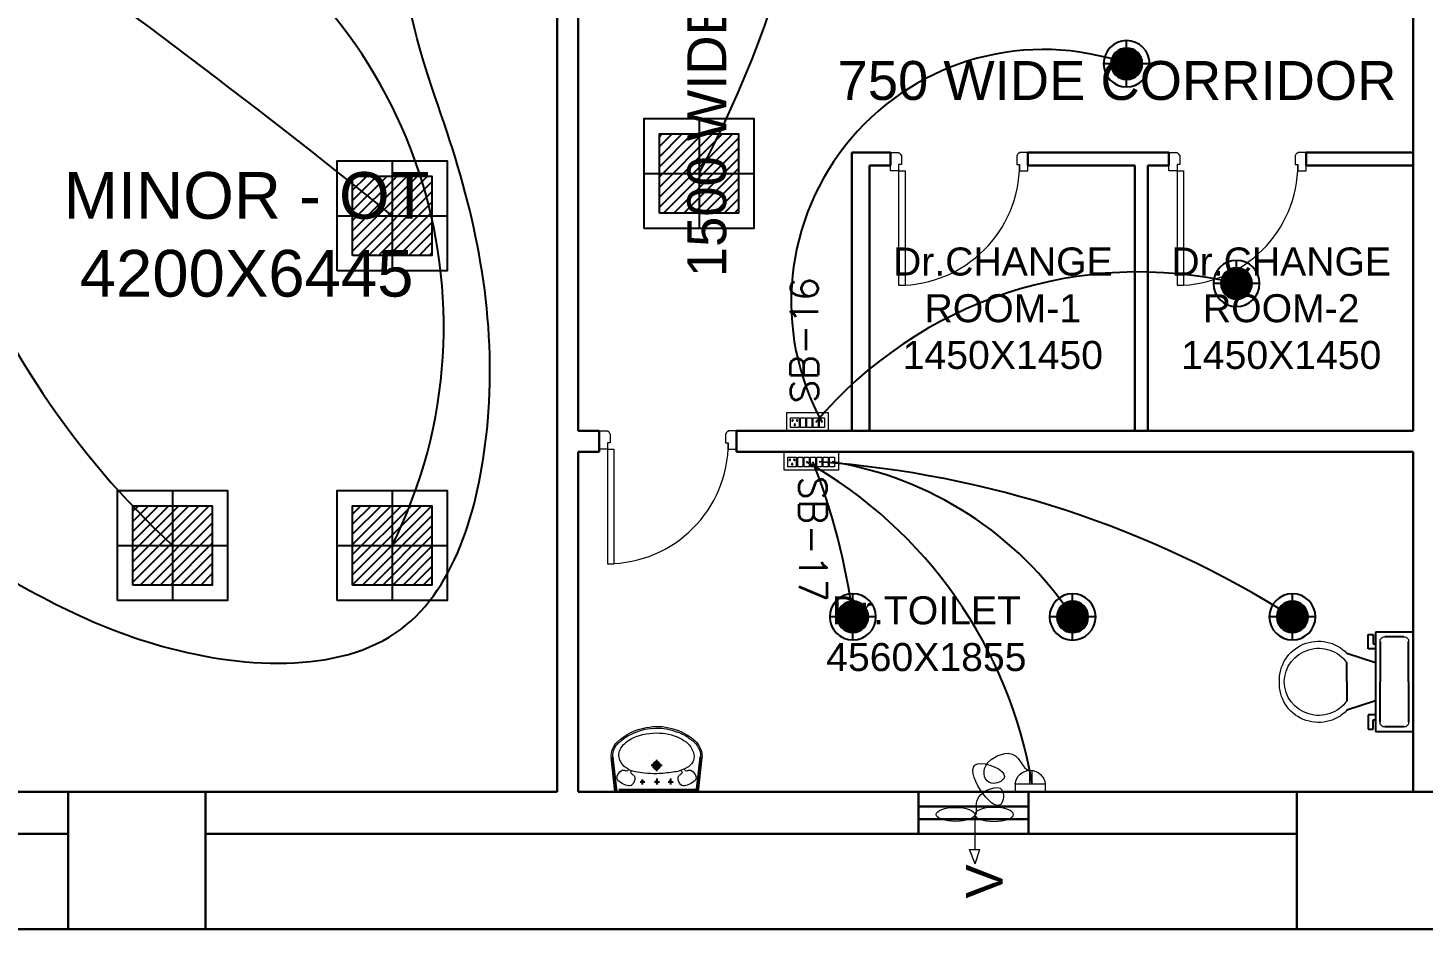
# Model space of a CAD drawing. Header units: millimetres. Extents: x 3552052 to 4144896, y -707811 to -630695.
# Drawn here: x 3623946 to 3631564, y -655869 to -650948 of the extents above; entities that cross this region are included whole.
import ezdxf
from ezdxf.enums import TextEntityAlignment as Align

# ---------------------------------------------------------------- set-up
doc = ezdxf.new("R2010")
doc.units = ezdxf.units.MM
doc.header["$LTSCALE"] = 6
doc.header["$MEASUREMENT"] = 0
doc.linetypes.add('HIDDEN', pattern=[0.375, 0.25, -0.125])
doc.layers.get('0').update_dxf_attribs({"linetype": 'CONTINUOUS', "lineweight": 0})
for name, color, linetype, lineweight in [('Chajja', 7, 'CONTINUOUS', 0), ('COL', 5, 'CONTINUOUS', 0), ('DIM', 7, 'CONTINUOUS', 0), ('DOOR', 44, 'CONTINUOUS', 0), ('ELE 36W EMERGENCY LIGHT', 5, 'CONTINUOUS', 0), ('ELE-12W LED', 1, 'CONTINUOUS', 0), ('ELE-12W UPS LIGHT', 3, 'CONTINUOUS', 0), ('ELE-36W EMERGENCY  LED LIGHT', 7, 'CONTINUOUS', 0), ('ELE-4M RAW P.SB', 40, 'CONTINUOUS', 0), ('ELE-4M UPS P.SB', 3, 'CONTINUOUS', 0), ('ELE-6M RAW P.SB', 40, 'HIDDEN', 0), ('ELE-EXHAUST FAN', 10, 'CONTINUOUS', 0), ('ELE-LIGHTING WIRRING', 7, 'CONTINUOUS', 0), ('JOINERY', 7, 'CONTINUOUS', 0), ('WALL', 8, 'CONTINUOUS', 0), ('Window', 161, 'CONTINUOUS', 0)]:
    doc.layers.add(name, color=color, linetype=linetype, lineweight=lineweight)
doc.layers.add('ELE-LIGHTING WIRING', color=7, linetype='CONTINUOUS', lineweight=0, true_color=0x63d7b6)
doc.styles.add('ARIAL', font='arial.ttf')
doc.styles.add('ROMANS', font='romans.shx')

# ---------------------------------------------------------------- blocks, each defined once
blk = doc.blocks.new('750')
at = {"layer": 'DOOR'}
for p, q in [((-50, 705), (-47.5, 705)), ((-35, 690), (-35, 692.5)), ((50, 45), (50, 80)), ((50, 80), (675, 80)), ((675, 45), (675, 80)), ((-50, 45), (-47.5, 45)), ((-35, 60), (-35, 57.5)), ((50, 45), (675, 45))]:
    blk.add_line(p, q, dxfattribs=at)
for points in [[(15, 690), (15, 705), (50, 705), (50, 750), (-50, 750), (-50, 705)], [(-35, 690), (15, 690)], [(15, 60), (15, 45), (50, 45), (50, 0), (-50, 0), (-50, 45)], [(-35, 60), (15, 60)]]:
    blk.add_lwpolyline(points, dxfattribs=at)
for centre, start, end in [((-35, 705), 180, 270), ((-35, 45), 90, 180)]:
    blk.add_arc(centre, 12.5, start, end, dxfattribs=at)
at = {"layer": 'DOOR', "color": 145}
blk.add_arc((15, 45), 660, 0, 90, dxfattribs=at)
blk = doc.blocks.new('rhej')
at = {"color": 8, "lineweight": 25}
for p, q in [((271.6, 188.9), (271.6, 266.4)), ((271.6, 266.4), (297.5, 266.4)), ((297.5, 266.4), (297.5, 214.7)), ((310.4, 279.4), (310.4, -263.7)), ((517.3, 279.4), (310.4, 279.4)), ((465.6, 253.5), (362.2, 253.5)), ((517.3, 7.8), (517.3, 279.4)), ((310.4, 111.3), (155.3, 163)), ((310.4, 188.9), (271.6, 188.9)), ((297.5, 214.7), (310.4, 214.7)), ((336.3, 227.7), (336.3, 7.8)), ((491.5, 7.8), (491.5, 227.7)), ((155.3, 7.8), (155.3, 111.3)), ((155.3, 7.8), (155.3, -95.6)), ((336.3, -212), (336.3, 7.8)), ((491.5, 7.8), (491.5, -212)), ((517.3, -263.7), (517.3, 7.8)), ((310.4, -95.6), (155.3, -147.3)), ((271.6, -173.2), (271.6, -250.8)), ((310.4, -173.2), (271.6, -173.2)), ((297.5, -250.8), (297.5, -199.1)), ((297.5, -199.1), (310.4, -199.1)), ((271.6, -250.8), (297.5, -250.8)), ((310.4, -263.7), (517.3, -263.7)), ((465.6, -237.9), (362.2, -237.9))]:
    blk.add_line(p, q, dxfattribs=at)
at = {"color": 8, "extrusion": (0, 0, -1)}
for centre, major_axis, start_param, end_param in [((0, 15.7), (151.4, -151.4), 2.319632, 4.738539), ((358.9, 230.9), (-16.2, -16.2), 0.643501, 2.498091), ((468.8, 230.9), (16.2, -16.2), 3.785094, 5.639684), ((0.9, 2.3), (-133.6, -133.6), 0.814663, 3.31238), ((0, 0), (-151.4, -151.4), 4.686239, 7.105146), ((0.9, 13.4), (-133.6, -133.6), 4.541602, 7.039318), ((358.9, -215.2), (-16.2, -16.2), -0.927295, 0.927295), ((468.8, -215.2), (16.2, -16.2), 5.35589, 7.21048)]:
    blk.add_ellipse(centre, major_axis=major_axis, ratio=1, start_param=start_param, end_param=end_param, dxfattribs=at)
blk = doc.blocks.new('u46')
at = {"color": 8, "lineweight": 25}
for p, q in [((-10.2, 228.4), (174.5, 249.1)), ((-10.2, 220.4), (181.2, 241.9)), ((-0.6, -208.9), (0.6, 208.9)), ((56.5, 80.8), (29.2, 80.8)), ((44.2, 92.9), (44.2, 66.7)), ((61.7, 1.6), (29.2, 1.6)), ((44.2, 13.7), (44.2, -12.6)), ((163.2, 3), (101.8, 3)), ((133.1, -27.2), (133.1, 33.1)), ((61.7, -73.2), (29.2, -73.2)), ((44.2, -61.1), (44.2, -87.4)), ((-10.2, -216.1), (181.2, -237.6)), ((-10.2, -224.1), (174.5, -244.8))]:
    blk.add_line(p, q, dxfattribs=at)
at = {"color": 8, "extrusion": (0, 0, -1)}
for centre, major_axis, start_param, end_param in [((187.7, 150.5), (0, 99.5), -0.132539, 0.848731), ((185.8, 147.6), (0.1, 94.4), -0.049658, 0.838116), ((56, 154.5), (0, 34), 4.33982, 5.202657), ((144.8, 128.2), (1.1, 126.1), -1.238036, -0.892193), ((65.8, 198.9), (0, 20.7), -1.101507, 0.481509), ((57.5, 163.3), (-0.3, 56.9), 0.324902, 0.965135), ((208, 103.4), (0, 109.8), -1.431017, -0.436146), ((110.3, 167.2), (-6.08, 6.08), 4.867594, 6.265028), ((110.5, 165), (5.47, 5.47), 2.097053, 3.541809), ((90.3, 184.5), (0, 17.9), 0.880684, 2.260744), ((189.6, 137.7), (0, 70.9), -0.405199, 0.56573), ((153.9, 79), (-0.2, 139.7), 0.557563, 1.193786), ((57.3, 20.1), (0, 275.4), 0.806541, 1.180915), ((49.5, 13.5), (-0.1, 293.9), 0.809856, 1.41441), ((64.6, 170.4), (0.3, 49.2), 3.359735, 4.09512), ((44.2, 80.8), (0.02, 6.43), 3.139035, 9.42222), ((62.5, 153), (0, 31.9), 2.620328, 3.422401), ((104.1, 117.8), (-0.2, 26.8), -1.278641, -0.487266), ((96.3, 135.9), (0, 7.39), -0.727724, 1.373337), ((387.1, 47.9), (-0.3, 296.4), -1.495794, -1.328336), ((13.1, 6.8), (0, 297.5), 1.141495, 1.637774), ((35, 2.5), (0, 302.7), 1.155365, 1.952189), ((44.2, 1.6), (0.08, 6.43), 3.12883, 9.412015), ((820.2, -1), (0.1, 732.1), -1.56667, -1.474079), ((888.1, 36.7), (0.8, 800.7), 4.558159, 4.668067), ((133.1, 3), (0, 21.6), 3.141254, 9.424439), ((133.1, 3), (-0.1, 15.5), 3.145308, 9.428493), ((133.1, 3), (0, 10.9), 3.142047372431534, 9.42523267961112), ((72.5, -1.7), (-0.1, 274.2), 1.346594, 1.865175), ((44.2, -73.2), (0.02, 6.43), 3.139035, 9.42222), ((62.5, -10.9), (0, 247.5), 1.579809, 2.112792), ((56, -148.1), (0, 34), 4.222121, 5.084958), ((64.6, -163.9), (0.1, 49.2), -0.960797, -0.225412), ((62.5, -146.6), (-0.1, 31.9), -0.276767, 0.525307), ((104.1, -111.4), (0.2, 26.8), 3.628858, 4.420234), ((96.6, -128.2), (-0.03, 8.55), 1.455188, 3.796569), ((263.1, -73.7), (0.1, 166.8), 4.181112, 4.641559), ((111.3, -159.3), (6.17, 6.17), 4.354779, 6.027124), ((163.1, -79.8), (0.2, 126), 2.054055, 2.802751), ((56.1, -13.3), (0.2, 287), 1.808981, 2.322804), ((124.5, -51.6), (-0.2, 200.3), 1.868215, 2.281789), ((144.8, -121.8), (-0.3, 126.1), 4.027191, 4.373034), ((65.8, -192.5), (0, 20.7), 2.661884, 4.2449), ((57.5, -156.9), (0.3, 56.9), 2.176458, 2.816691), ((110.3, -160.8), (-6.08, 6.08), 4.730546, 6.12798), ((90.3, -178.1), (0, 17.9), 0.880848, 2.260908), ((192.6, -126.1), (0, 80.1), 3.554495, 4.299548), ((181.2, -107), (0, 94.7), 2.890537, 3.362984), ((188.2, -159.7), (0, 78.1), 2.562376, 3.231693), ((187.2, -138.1), (-0.1, 106), 2.310552, 2.942572), ((171.7, -117.2), (-0.1, 123.1), 2.127435, 2.640092), ((184.7, -162.2), (-0.1, 83.2), 2.850118, 3.264751)]:
    blk.add_ellipse(centre, major_axis=major_axis, ratio=1, start_param=start_param, end_param=end_param, dxfattribs=at)
blk = doc.blocks.new('ELE.EMERGENCY 40W LED LIGHT')
at = {"layer": 'ELE-36W EMERGENCY  LED LIGHT', "lineweight": 25}
h = blk.add_hatch(dxfattribs=at)
h.set_pattern_fill('ANSI31', color=5, scale=300, style=0)
h.paths.add_polyline_path([(-207.7, -207.7), (-207.7, 207.7), (207.7, 207.7), (207.7, -207.7)])
for p, q in [((0, 288), (0, -288)), ((-288, 0), (288, 0))]:
    blk.add_line(p, q, dxfattribs=at)
for points in [[(-288, -288), (-288, 288), (288, 288), (288, -288)], [(-207.7, -207.7), (-207.7, 207.7), (207.7, 207.7), (207.7, -207.7)]]:
    blk.add_lwpolyline(points, close=True, dxfattribs=at)
blk = doc.blocks.new('FFFF55')
at = {"layer": 'ELE-4M RAW P.SB', "color": 40, "ltscale": 10}
for p, q in [((3572234.9, -695554.7), (3572281.2, -695554.7)), ((3572234.9, -695607.5), (3572234.9, -695554.7)), ((3572281.2, -695607.5), (3572234.9, -695607.5)), ((3572281.2, -695554.7), (3572281.2, -695607.5))]:
    blk.add_line(p, q, dxfattribs=at)
for points in [[(3572214.9, -695527), (3572439.9, -695527), (3572439.9, -695627), (3572214.9, -695627)], [(3572289.4, -695554.7), (3572315.8, -695554.7), (3572315.8, -695607.5), (3572289.4, -695607.5)], [(3572324.1, -695554.7), (3572350.5, -695554.7), (3572350.5, -695607.5), (3572324.1, -695607.5)], [(3572358.8, -695554.7), (3572385.2, -695554.7), (3572385.2, -695607.5), (3572358.8, -695607.5)]]:
    blk.add_lwpolyline(points, close=True, dxfattribs=at)
for centre, radius, start, end in [((3572244.8, -695570.8), 3.1, 87.48997, 354.73109), ((3572247.3, -695568.6), 2.5, 284.90486, 157.31619), ((3572258, -695594.1), 3.6, 127.15837, 52.84163), ((3572258, -695590.5), 2.29, 341.40312, 198.59688), ((3572268.8, -695568.6), 2.5, 22.68381, 255.09514), ((3572271.2, -695570.8), 3.1, 185.26891, 92.51003)]:
    blk.add_arc(centre, radius, start, end, dxfattribs=at)
at = {"layer": 'ELE-6M RAW P.SB', "color": 3, "linetype": 'ByBlock'}
blk.add_lwpolyline([(3572393.5, -695554.7), (3572419.9, -695554.7), (3572419.9, -695607.5), (3572393.5, -695607.5)], close=True, dxfattribs=at)
blk = doc.blocks.new('18W LED')
at = {"layer": 'ELE-12W LED', "lineweight": 25}
h = blk.add_hatch(dxfattribs=at)
h.set_pattern_fill('ANSI31', color=252)
h.set_pattern_definition([(45, (-1135553.9097, 459369.4158), (-2.24506403, 2.24506403), [])])
edge = h.paths.add_edge_path()
edge.add_arc((0, 0), 85.7, 0, 360)
at = {"layer": 'ELE-12W LED', "color": 1, "lineweight": 25}
for p, q in [((0, -126.1), (0, 126.1)), ((-126.1, 0), (126.1, 0))]:
    blk.add_line(p, q, dxfattribs=at)
for radius in [126.1, 85.7]:
    blk.add_circle((0, 0), radius, dxfattribs=at)
blk = doc.blocks.new('QWE')
at = {"layer": 'ELE-12W UPS LIGHT', "lineweight": 25}
h = blk.add_hatch(dxfattribs=at)
h.set_pattern_fill('ANSI31', color=8)
h.set_pattern_definition([(45, (-1135553.9097, 459369.4158), (-2.24506403, 2.24506403), [])])
edge = h.paths.add_edge_path()
edge.add_arc((0, 0), 85.7, 0, 360)
at = {"layer": 'ELE-12W UPS LIGHT', "color": 3, "lineweight": 25}
for p, q in [((0, -126.1), (0, 126.1)), ((-126.1, 0), (126.1, 0))]:
    blk.add_line(p, q, dxfattribs=at)
for radius in [126.1, 85.7]:
    blk.add_circle((0, 0), radius, dxfattribs=at)
blk = doc.blocks.new('FFFF5')
at = {"layer": 'ELE-4M RAW P.SB', "color": 40, "ltscale": 10}
for p, q in [((3582623.9, -692257.6), (3582670.2, -692257.6)), ((3582623.9, -692310.4), (3582623.9, -692257.6)), ((3582670.2, -692257.6), (3582670.2, -692310.4)), ((3582670.2, -692310.4), (3582623.9, -692310.4))]:
    blk.add_line(p, q, dxfattribs=at)
for points in [[(3582603.9, -692230), (3582900.2, -692230), (3582900.2, -692330), (3582603.9, -692330)], [(3582678.5, -692257.6), (3582704.9, -692257.6), (3582704.9, -692310.4), (3582678.5, -692310.4)], [(3582713.1, -692257.6), (3582739.5, -692257.6), (3582739.5, -692310.4), (3582713.1, -692310.4)], [(3582747.8, -692257.6), (3582774.2, -692257.6), (3582774.2, -692310.4), (3582747.8, -692310.4)], [(3582782.5, -692257.6), (3582808.9, -692257.6), (3582808.9, -692310.4), (3582782.5, -692310.4)]]:
    blk.add_lwpolyline(points, close=True, dxfattribs=at)
for centre, radius, start, end in [((3582633.9, -692273.7), 3.1, 87.48997, 354.73109), ((3582636.3, -692271.6), 2.5, 284.90486, 157.31619), ((3582647, -692297), 3.6, 127.15837, 52.84163), ((3582647, -692293.4), 2.29, 341.40312, 198.59688), ((3582657.8, -692271.6), 2.5, 22.68381, 255.09514), ((3582660.2, -692273.7), 3.1, 185.26891, 92.51003)]:
    blk.add_arc(centre, radius, start, end, dxfattribs=at)
at = {"layer": 'ELE-6M RAW P.SB', "color": 3, "linetype": 'ByBlock'}
for points in [[(3582817.2, -692257.6), (3582843.6, -692257.6), (3582843.6, -692310.4), (3582817.2, -692310.4)], [(3582851.9, -692257.6), (3582878.3, -692257.6), (3582878.3, -692310.4), (3582851.9, -692310.4)]]:
    blk.add_lwpolyline(points, close=True, dxfattribs=at)
blk = doc.blocks.new('A$C44D17E71')
at = {"layer": 'ELE-EXHAUST FAN', "color": 1}
for p, q in [((-13.3, 0.72), (-9.75, 2.1)), ((-13.3, 0.72), (-9.75, -0.48)), ((-9.75, 2.1), (-9.75, -0.48)), ((-0.97, 0.81), (-9.75, 0.81)), ((6.62, -9.32), (4.71, -9.31)), ((4.71, -9.31), (4.71, -16.8)), ((6.59, -16.81), (6.62, -9.32)), ((6.61, -12.95), (10.07, -12.97)), ((6.61, -13.55), (10.06, -13.57)), ((6.59, -16.81), (4.71, -16.8))]:
    blk.add_line(p, q, dxfattribs=at)
blk.add_ellipse((-0.97, 5.64), major_axis=(0, -4.83), ratio=0.36355, dxfattribs=at)
at = {"layer": 'ELE-EXHAUST FAN', "color": 1, "extrusion": (0, 0, -1)}
blk.add_ellipse((-0.97, -4.02), major_axis=(0, 4.83), ratio=0.36355, dxfattribs=at)
blk.add_ellipse((6.31, -13.06), major_axis=(0.02, 3.76), ratio=1, start_param=0.079283, end_param=3.06231, dxfattribs=at)
at = {"layer": 'ELE-EXHAUST FAN', "color": 1}
blk.add_open_spline([(-1.04, 0.81), (-0.79, -0.3), (3.44, 2.5), (7.59, -7.04), (-0.96, -5.98), (5.22, 0.41), (14.27, 3.09), (9.16, -9.39), (5.43, -2.53), (11.73, 0.02), (16.82, -10.79), (10.14, -10.71), (10.07, -12.97)], degree=3, knots=[0, 0, 0, 0, 6.261699, 12.352893, 15.787239, 21.858742, 28.752755, 35.678217, 39.225495, 45.354107, 53.693878, 67.421453, 67.421453, 67.421453, 67.421453], dxfattribs=at)

msp = doc.modelspace()

# ---------------------------------------------------------------- linework, layer by layer
at = {"layer": 'Chajja', "color": 7, "lineweight": 30, "ltscale": 200}
msp.add_line((3614125.4, -655868.9), (3636640.4, -655868.9), dxfattribs=at)
at = {"layer": 'COL', "color": 7, "lineweight": 30}
for points in [[(3624165.4, -655118.9), (3624915.4, -655118.9), (3624915.4, -655868.9), (3624165.4, -655868.9)], [(3631625.4, -655118.9), (3630875.4, -655118.9), (3630875.4, -655868.9), (3631625.4, -655868.9)]]:
    msp.add_lwpolyline(points, close=True, dxfattribs=at)
at = {"layer": 'ELE-LIGHTING WIRING', "color": 254, "lineweight": -3, "true_color": 0xdebad0}
for centre, radius, start, end in [((3622272.1, -648891.5), 6052.5, 331.88426, 1.62557), ((3600291.3, -683666.1), 40767.8, 51.0215, 55.2387), ((3623525.9, -652577), 2690.4, 333.58533, 63.28457), ((3629490.3, -652443), 1376.6, 70.69792, 208.64394), ((3627864.1, -650388.1), 4610, 200.11996, 227.26017), ((3628027.7, -655240.2), 1946.9, 33.54376, 80.87207)]:
    msp.add_arc(centre, radius, start, end, dxfattribs=at)
at = {"layer": 'ELE-LIGHTING WIRING', "lineweight": -3}
for centre, radius, start, end in [((3630010.9, -654583.4), 2302.4, 76.57865, 139.98407), ((3626971, -655488.2), 2493, 9.52015, 60.52028), ((3625033.4, -654592.9), 3443.8, 7.15553, 21.72906), ((3627863.2, -658918.3), 5615, 57.85926, 85.87427)]:
    msp.add_arc(centre, radius, start, end, dxfattribs=at)
at = {"layer": 'ELE-LIGHTING WIRING', "color": 254, "lineweight": -3, "true_color": 0xdebad0}
msp.add_spline([(3623535.4, -653773.9), (3624640.1, -654312.8), (3625983.6, -654230.7), (3626456.6, -653098.2), (3626235.4, -651518.1), (3626011.1, -650685.4), (3625935.4, -650173.9), (3625133.7, -649751.4), (3624121.5, -649577), (3623408.4, -649553.6), (3622970.9, -649635.1), (3622688.8, -649772.2)], degree=3, dxfattribs=at)
at = {"layer": 'WALL', "color": 7, "lineweight": 30}
for p, q in [((3626950.4, -648443.9), (3626950.4, -653148.9)), ((3626835.4, -648673.9), (3626835.4, -655118.9)), ((3631510.4, -649193.9), (3631510.4, -653148.9)), ((3628655.4, -651628.9), (3628445.4, -651628.9)), ((3628445.4, -651628.9), (3628445.4, -653148.9)), ((3628655.4, -651698.9), (3628655.4, -651628.9)), ((3630175.4, -651628.9), (3629405.4, -651628.9)), ((3629405.4, -651698.9), (3629405.4, -651628.9)), ((3630175.4, -651698.9), (3630175.4, -651628.9)), ((3631510.4, -651628.9), (3630925.4, -651628.9)), ((3630925.4, -651698.9), (3630925.4, -651628.9)), ((3628655.4, -651698.9), (3628540.4, -651698.9)), ((3628540.4, -651698.9), (3628540.4, -653148.9)), ((3629990.4, -651698.9), (3629405.4, -651698.9)), ((3629990.4, -651698.9), (3629990.4, -653148.9)), ((3630060.4, -651698.9), (3630060.4, -653148.9)), ((3630175.4, -651698.9), (3630060.4, -651698.9)), ((3631510.4, -651698.9), (3630925.4, -651698.9)), ((3627065.4, -653148.9), (3626950.4, -653148.9)), ((3627065.4, -653148.9), (3627065.4, -653263.9)), ((3631510.4, -653148.9), (3627815.4, -653148.9)), ((3627815.4, -653148.9), (3627815.4, -653263.9)), ((3626950.4, -653263.9), (3626950.4, -655118.9)), ((3627065.4, -653263.9), (3626950.4, -653263.9)), ((3631510.4, -653263.9), (3627815.4, -653263.9)), ((3631510.4, -653263.9), (3631510.4, -655118.9)), ((3618990.4, -655118.9), (3624165.4, -655118.9)), ((3624915.4, -655118.9), (3626835.4, -655118.9)), ((3626950.4, -655118.9), (3630875.4, -655118.9)), ((3630990.4, -655118.9), (3631245.4, -655118.9)), ((3618990.4, -655348.9), (3624165.4, -655348.9)), ((3624915.4, -655348.9), (3630875.4, -655348.9))]:
    msp.add_line(p, q, dxfattribs=at)
at = {"layer": 'Window', "color": 7, "lineweight": 30, "elevation": 0}
for points in [[(3629408.8, -655349.1), (3629408.8, -655119.1), (3628808.8, -655119.1), (3628808.8, -655349.1)], [(3629408.8, -655269.1), (3629408.8, -655199.1), (3628808.8, -655199.1), (3628808.8, -655269.1)]]:
    msp.add_lwpolyline(points, close=True, dxfattribs=at)

# ---------------------------------------------------------------- block references
at = {"layer": 'DOOR', "color": 251, "lineweight": -3, "rotation": 270}
for p in [(3628655.4, -651678.9), (3630175.4, -651678.9), (3627065.4, -653198.9)]:
    msp.add_blockref('750', p, dxfattribs=at)
at = {"layer": 'ELE 36W EMERGENCY LIGHT', "lineweight": -3, "xscale": 1.041666666677768, "yscale": 1.041666666677768, "zscale": 1.041666666677768}
for p in [(3627610.4, -651743.8), (3625935.4, -651973.9), (3624735.4, -653773.9), (3625935.4, -653773.9)]:
    msp.add_blockref('ELE.EMERGENCY 40W LED LIGHT', p, dxfattribs=at)
at = {"layer": 'ELE-12W LED', "color": 6, "lineweight": -3, "xscale": -1}
for p in [(3630545.3, -652343.8), (3628450.4, -654163.9), (3630850.4, -654163.9)]:
    msp.add_blockref('18W LED', p, dxfattribs=at)
at = {"layer": 'ELE-12W UPS LIGHT', "lineweight": -3, "xscale": -1}
for p in [(3629945.3, -651143.9), (3629650.4, -654164.4)]:
    msp.add_blockref('QWE', p, dxfattribs=at)
at = {"layer": 'ELE-4M UPS P.SB', "color": 0, "lineweight": -3}
for name, p in [('FFFF55', (55875.5, 42478.1)), ('FFFF5', (45471.5, 38966.1))]:
    msp.add_blockref(name, p, dxfattribs=at)
at = {"layer": 'ELE-EXHAUST FAN', "lineweight": -3, "xscale": 21.82094173196808, "yscale": 21.82094173196808, "zscale": 21.82094173196808, "rotation": 90.00000000000001}
msp.add_blockref('A$C44D17E71', (3629133.9, -655221.6), dxfattribs=at)
at = {"layer": 'WALL', "color": 251, "lineweight": -3}
msp.add_blockref('rhej', (3630993.1, -654526.7), dxfattribs=at)
at = {"layer": 'WALL', "color": 251, "lineweight": -3, "rotation": 90}
msp.add_blockref('u46', (3627381.4, -655108.7), dxfattribs=at)

# ---------------------------------------------------------------- texts
at = {"layer": 'DIM', "color": 251, "lineweight": -3, "style": 'ARIAL'}
msp.add_text('1500 WIDE CORRIDOR', height=212.5, rotation=90, dxfattribs=at).set_placement((3627822.7, -650701), align=Align.BOTTOM_CENTER)
msp.add_text('750 WIDE CORRIDOR', height=212.5, dxfattribs=at).set_placement((3629892.7, -651405.4), align=Align.BOTTOM_CENTER)
at = {"layer": 'DIM', "color": 7, "lineweight": -3, "attachment_point": 5, "style": 'ARIAL'}
for s, insert, char_height, width in [('MINOR - OT\\P4200X6445', (3625140, -652077.3, -101230.8), 255, 2454.158), ('Dr.CHANGE\\PROOM-1\\P1450X1450', (3629269.4, -652479.9), 153, 1198.956), ('Dr.CHANGE\\PROOM-2\\P1450X1450', (3630789.4, -652479.9), 153, 1198.956), ('Dr.TOILET\\P4560X1855', (3628851.6, -654256.9), 153, 1198.956)]:
    msp.add_mtext(s, dxfattribs=dict(at, insert=insert, char_height=char_height, width=width))
at = {"layer": 'ELE-LIGHTING WIRRING', "color": 200, "lineweight": -3, "char_height": 150, "width": 349.838, "attachment_point": 1, "style": 'ROMANS'}
for s, insert, rotation in [('{\\C256;SB-16}', (3628110.5, -652997.9), 90), ('{\\C256;SB-17}', (3628307.6, -653395.2), 270)]:
    msp.add_mtext(s, dxfattribs=dict(at, insert=insert, rotation=rotation))
at = {"layer": 'JOINERY', "lineweight": -3, "style": 'ARIAL', "width": 1}
msp.add_text('V', height=200, rotation=90, dxfattribs=at).set_placement((3629268.6, -655701.9))

doc.saveas('drawing.dxf')
